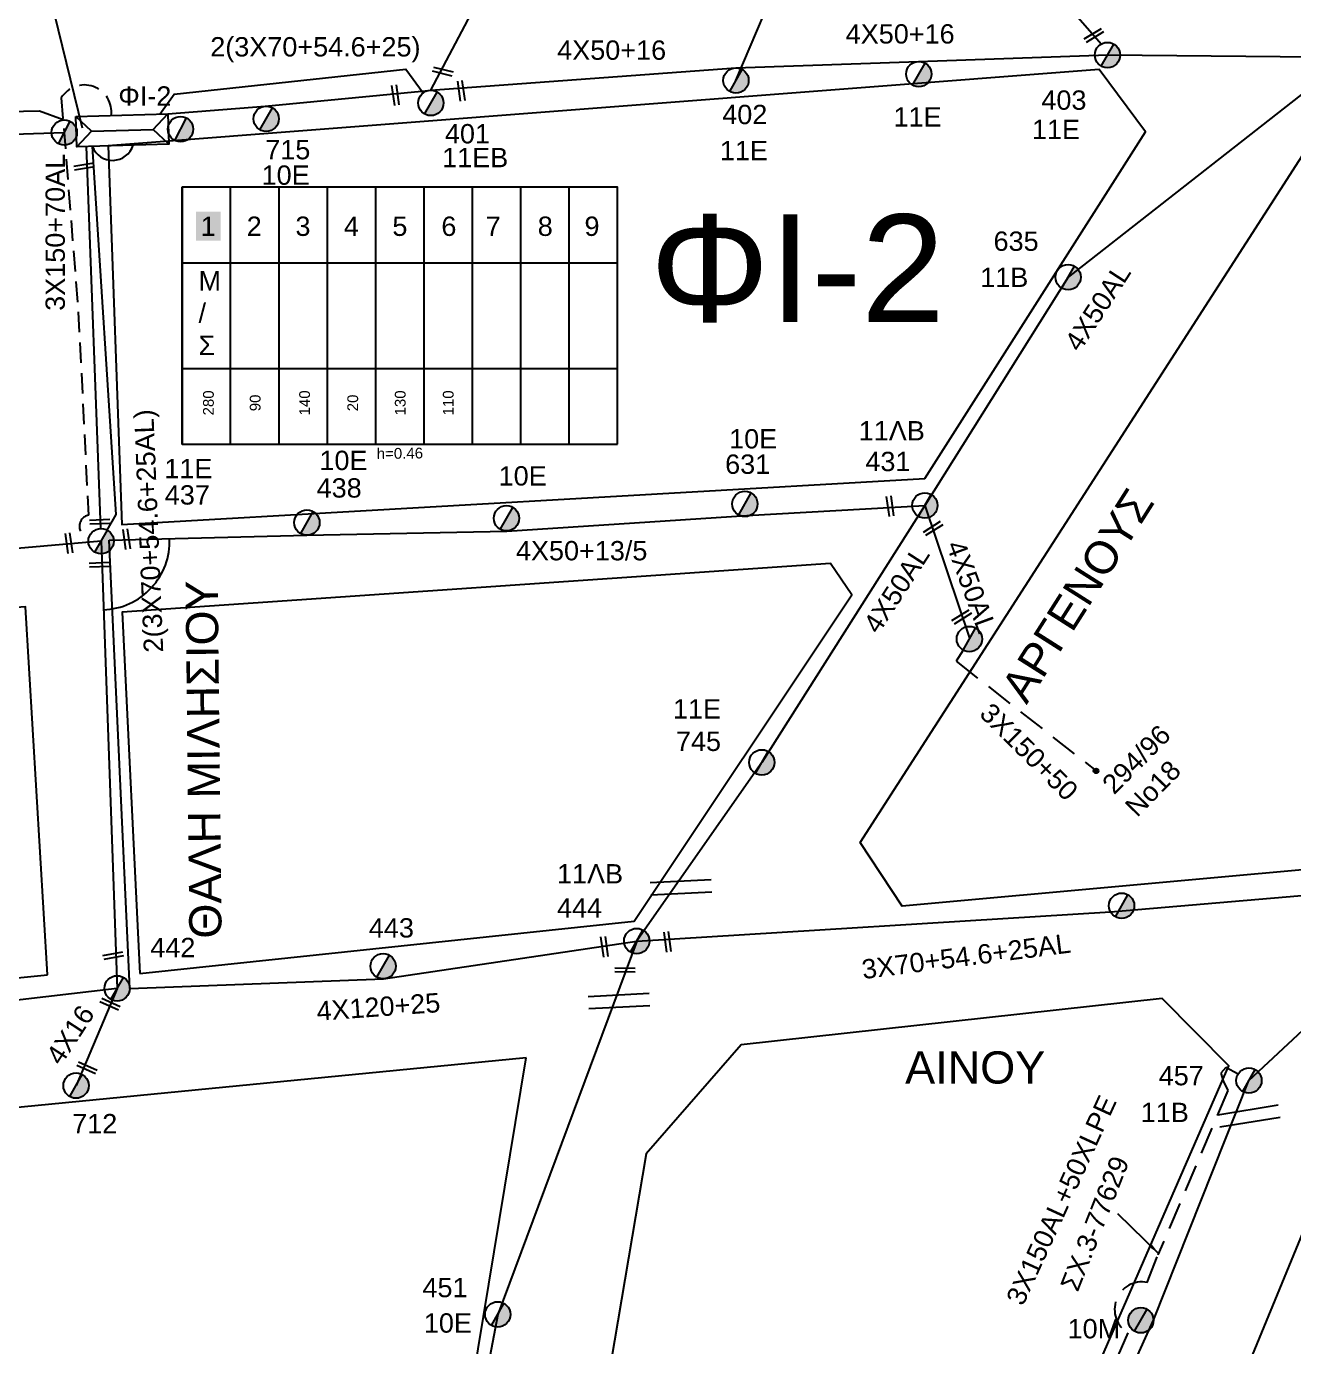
# Model space of a CAD drawing. Header units: millimetres. Extents: x 7453 to 9570, y 777 to 1872.
# Drawn here: x 8317.7 to 8435.6, y 1421.9 to 1544.7 of the extents above; entities that cross this region are included whole.
import ezdxf
from ezdxf.enums import TextEntityAlignment as Align

# ---------------------------------------------------------------- set-up
doc = ezdxf.new("R2010")
doc.units = ezdxf.units.MM
doc.linetypes.add('DASHED', pattern=[19.05, 12.7, -6.35])
for name, color, linetype in [('Άγνωστα', 7, 'Continuous'), ('Ασφαλειοκιβώτια Χ.Τ 9 αναχωρήσεων', 7, 'Continuous'), ('Γέφυρες Εναέριου Δικτύου', 7, 'Continuous'), ('Γυμνά εναέρια ΧΤ (3Φ)   4x50AL', 7, 'Continuous'), ('Γυμνά εναέρια ΧΤ και ΦΟΠ (3Φ)   4x50+16AL', 7, 'Continuous'), ('Εναέρια παροχή ΧΤ 4x16', 7, 'SYN_LINE'), ('Επιγραφές - Σχήματα', 7, 'Continuous'), ('Καλώδια ΧΤ   3x150+50AL', 7, 'DASHED'), ('Καλώδια ΧΤ   3x150+70AL', 7, 'DASHED'), ('Καλώδια ΧΤ   3x150AL+50XLPE', 7, 'DASHED'), ('Μηχανική τομή', 7, 'Continuous'), ('Στύλος Ξύλινος', 7, 'Continuous'), ('Στύλος Ξύλινος @ 1', 7, 'Continuous'), ('Στύλος ΦΜ', 7, 'Continuous'), ('Στύλος ΦΜ @ 1', 7, 'Continuous'), ('Συνδέσεις', 7, 'Continuous'), ('Συνεστραμμένα ΧΤ   3x70+54.6+25 AL', 7, 'SYN_LINE'), ('Συνεστραμμένα ΧΤ   4x120+25 AL', 7, 'SYN_LINE'), ('Τομή', 7, 'Continuous'), ('Υποσταθμός εναέριος 2 στύλων', 7, 'Continuous'), ('Υποσταθμός πόλεως', 7, 'Continuous'), ('Υπόβαθρο ΔΕΗ', 7, 'Continuous'), ('Υπόγεια καλώδια Παροχών ΧΤ   4x16CU', 7, 'DASHED'), ('Υπόγεια καλώδια Παροχών ΧΤ   4x50AL', 7, 'DASHED')]:
    doc.layers.add(name, color=color, linetype=linetype)
doc.styles.get("Standard").update_dxf_attribs({"font": 'ARIAL.TTF'})
doc.linetypes.add('SYN_LINE', pattern='A,0.5,-0.0001,["/\\/\\/\\/",Standard,S=0.1,R=0,X=0,Y=-0.05],-0.25', length=0.7501)
doc.dimstyles.new('ISO-25', dxfattribs={"dimtxt": 2.5, "dimasz": 2.5, "dimexe": 1.25, "dimexo": 0.625, "dimtad": 1, "dimtxsty": 'Standard', "dimcen": 2.5, "dimadec": 0, "dimazin": 0, "dimtfac": 1, "dimtmove": 0, "dimatfit": 3, "dimfxl": 1, "dimarcsym": 0})

# ---------------------------------------------------------------- blocks, each defined once
blk = doc.blocks.new('ΥΠΑΡΧΩΝ ΤΣΙΜΕΝΤΕΝΙΟΣ ΣΤΥΛΟΣ')
at = {"layer": 'Στύλος ΦΜ'}
blk.add_hatch(color=7, dxfattribs=at).paths.add_polyline_path([(-1.29, -2.28, 0.574793), (2.62, 0, 0.268822), (1.3, 2.27)])
at = {"layer": 'Στύλος ΦΜ', "color": 7}
blk.add_line((-1.29, -2.28), (1.3, 2.27), dxfattribs=at)
blk.add_circle((0, 0), 2.62, dxfattribs=at)
at = {"layer": 'Στύλος ΦΜ', "flags": 4}
for tag, p in [('ΑΡΙΘΜΟΣ', (-4.68, 8.05)), ('ΤΥΠΟΣ', (-4.91, 3.03))]:
    blk.add_attdef(tag, p, '', height=4, dxfattribs=at)
blk = doc.blocks.new('ΥΠΟΣΤΑΘΜΟΣ ΕΝΑΕΡΙΟΣ ΕΠΙ 2 ΣΤΥΛΩΝ')
at = {"layer": 'Υποσταθμός εναέριος 2 στύλων', "linetype": 'Continuous'}
for points in [[(-11.97, -2.11, 0.574793), (-8.45, -0.07, 0.268822), (-9.64, 1.98)], [(9.68, -2.15, 0.574793), (13.19, -0.1, 0.268822), (12.01, 1.95)]]:
    blk.add_hatch(color=256, dxfattribs=at).paths.add_polyline_path(points)
for p, q in [((-11.97, -2.11), (-9.64, 1.98)), ((9.68, -2.15), (12.01, 1.95))]:
    blk.add_line(p, q, dxfattribs=at)
for centre in [(-10.81, -0.07), (10.84, -0.1)]:
    blk.add_circle(centre, 2.36, dxfattribs=at)
at = {"layer": 'Υποσταθμός πόλεως', "linetype": 'Continuous', "ltscale": 40}
blk.add_lwpolyline([(-8.57, 2.82), (8.57, 2.82), (8.57, -2.82), (-8.57, -2.82)], close=True, dxfattribs=at)
for points in [[(-5.75, 0), (-8.57, 2.82)], [(5.75, 0), (8.57, 2.82)], [(-8.57, -2.82), (-5.75, 0)], [(-5.75, 0), (5.75, 0)], [(8.57, -2.82), (5.75, 0)]]:
    blk.add_lwpolyline(points, dxfattribs=at)
at = {"layer": 'Υποσταθμός εναέριος 2 στύλων', "ltscale": 40, "flags": 1}
for tag, p in [('ΜΕΤΑΣΧΗΜΑΤΙΣΜΟΣ', (14.09, 2.51)), ('ΙΣΧΥΣ', (14.07, -0.28)), ('ΑΡΙΘΜΟΣ', (14.19, -3))]:
    blk.add_attdef(tag, p, '', height=1.8, dxfattribs=at)
blk = doc.blocks.new('ΥΠΑΡΧΩΝ ΞΥΛΙΝΟΣ ΣΤΥΛΟΣ')
at = {"layer": 'Στύλος Ξύλινος'}
h = blk.add_hatch(color=7, dxfattribs=at)
h.paths.add_polyline_path([(-2.62, 0, 0.270008), (-1.29, -2.28), (1.3, 2.27, 0.576266)])
h.paths.add_polyline_path([(-1.29, -2.28, 0.574793), (2.62, 0, 0.268822), (1.3, 2.27)])
at = {"layer": 'Στύλος Ξύλινος', "color": 7}
blk.add_line((-1.29, -2.28), (1.3, 2.27), dxfattribs=at)
blk.add_circle((0, 0), 2.62, dxfattribs=at)
at = {"layer": 'Στύλος Ξύλινος', "flags": 4}
for tag, p in [('ΑΡΙΘΜΟΣ', (-4.91, 8.6)), ('ΤΥΠΟΣ', (-4.85, 3.39))]:
    blk.add_attdef(tag, p, '', height=4, dxfattribs=at)
blk = doc.blocks.new('ΜΗΧΑΝΙΚΗ ΤΟΜΗ')
at = {"layer": 'Μηχανική τομή', "ltscale": 40}
for p, q in [((-1.89, 0.78), (1.89, 0.78)), ((1.89, 0), (-1.89, 0))]:
    blk.add_line(p, q, dxfattribs=at)
blk = doc.blocks.new('ΤΟΜΗ')
at = {"layer": 'Τομή', "ltscale": 40}
for p, q in [((-5.68, 0), (5.68, 0)), ((5.68, -2.33), (-5.68, -2.33))]:
    blk.add_line(p, q, dxfattribs=at)
blk = doc.blocks.new('ΑΣΦΑΛΕΙΟΚΙΒΩΤΙΟ ΥΠΟΣΤΑΘΜΟΥ 9A ΑΝΑΧΩΡΗΣΕΩΝ')
at = {"layer": 'Ασφαλειοκιβώτια Χ.Τ 9 αναχωρήσεων', "ltscale": 40}
for p, q in [((0, 0), (0, 23.91)), ((4.5, 0), (4.5, 23.91)), ((9, 0), (9, 23.91)), ((13.5, 0), (13.5, 23.91)), ((18, 0), (18, 23.91)), ((22.5, 0), (22.5, 23.91)), ((27, 0), (27, 23.91)), ((31.5, 0), (31.5, 23.91)), ((36, 0), (36, 23.91)), ((0, 16.87), (40.5, 16.87)), ((0, 7.04), (40.5, 7.04))]:
    blk.add_line(p, q, dxfattribs=at)
at = {"layer": 'Ασφαλειοκιβώτια Χ.Τ 9 αναχωρήσεων'}
blk.add_lwpolyline([(40.5, 0), (40.5, 23.91), (0, 23.91), (0, 0)], close=True, dxfattribs=at)
for s, p in [('1', (1.71, 19.38)), ('2', (5.99, 19.38)), ('3', (10.53, 19.38)), ('4', (15.04, 19.38)), ('5', (19.55, 19.38)), ('6', (24.11, 19.38)), ('7', (28.24, 19.38)), ('8', (33.08, 19.38)), ('9', (37.43, 19.38))]:
    blk.add_text(s, height=1.8, dxfattribs=at).set_placement(p)
at = {"layer": 'Ασφαλειοκιβώτια Χ.Τ 9 αναχωρήσεων', "ltscale": 40}
for tag, height, rotation, p in [('ΟΝΟΜΑ', 2.5, 0.6514, (19.14, 25.35)), ('ΚΕΙΜΕΝΟ 1', 1, 90, (2.42, 3.84)), ('ΚΕΙΜΕΝΟ 2', 1, 90, (6.78, 3.84)), ('ΚΕΙΜΕΝΟ 3', 1, 90, (11.38, 3.84)), ('ΚΕΙΜΕΝΟ 4', 1, 90, (15.86, 3.84)), ('ΚΕΙΜΕΝΟ 5', 1, 90, (20.28, 3.84)), ('ΚΕΙΜΕΝΟ 6', 1, 90, (24.74, 3.84)), ('ΚΕΙΜΕΝΟ 7', 1, 90, (29.28, 3.84)), ('ΚΕΙΜΕΝΟ 8', 1, 90, (33.65, 3.84)), ('ΚΕΙΜΕΝΟ 9', 1, 90, (38.21, 3.84)), ('ΣΧ', 1, 0.6514, (20.24, -0.85))]:
    blk.add_attdef(tag, text='', height=height, rotation=rotation, dxfattribs=at).set_placement(p, align=Align.MIDDLE_CENTER)
blk = doc.blocks.new('_ΣΥΝΔΕΣΗ')
at = {"layer": 'Συνδέσεις', "linetype": 'SYN_LINE', "ltscale": 40}
blk.add_hatch(color=256, dxfattribs=at).paths.add_polyline_path([(0.5, -0.01, 1), (-0.5, -0.01, 1)])
at = {"layer": 'Συνδέσεις'}
blk.add_circle((0, -0.01), 0.5, dxfattribs=at)

msp = doc.modelspace()

# ---------------------------------------------------------------- hatches: boundary and pattern name
at = {"layer": 'Ασφαλειοκιβώτια Χ.Τ 9 αναχωρήσεων'}
for color in [85, 5, 1, 2, 173, 27, 6, 30]:
    msp.add_hatch(color=color, dxfattribs=at).paths.add_polyline_path([(8333.48, 1524.79), (8335.78, 1524.79), (8335.78, 1527.5), (8333.48, 1527.5)])

# ---------------------------------------------------------------- linework, layer by layer
at = {"layer": 'Άγνωστα', "color": 2}
msp.add_lwpolyline([(8361.87, 1706.59), (8352.48, 1670.9), (8344.91, 1647.39), (8338.45, 1627.25), (8332.49, 1605.99), (8327.33, 1586.75), (8317.91, 1557.72), (8319.56, 1549.01), (8322.9, 1535.3)], dxfattribs=at)
at = {"layer": 'Άγνωστα', "color": 62, "linetype": 'SYN_LINE', "ltscale": 15}
msp.add_lwpolyline([(8383.75, 1539.71), (8388.35, 1550.6)], dxfattribs=at)
at = {"layer": 'Γέφυρες Εναέριου Δικτύου', "ltscale": 40}
msp.add_arc((8324.66, 1496.83), 6.38, 272.0627, 2.147, dxfattribs=at)
at = {"layer": 'Γυμνά εναέρια ΧΤ (3Φ)   4x50AL', "color": 5}
msp.add_lwpolyline([(8355.35, 1538.79), (8361.98, 1551.41), (8365.43, 1565.75), (8374.27, 1590.14), (8379.85, 1615.78)], dxfattribs=at)
at = {"layer": 'Γυμνά εναέρια ΧΤ (3Φ)   4x50AL', "color": 62, "linetype": 'Continuous', "ltscale": 0.15}
msp.add_lwpolyline([(8440.83, 1541.87), (8414.66, 1521.4), (8401.33, 1500.16), (8386.16, 1476.25), (8374.6, 1459.77)], dxfattribs=at)
at = {"layer": 'Γυμνά εναέρια ΧΤ (3Φ)   4x50AL', "color": 173}
msp.add_lwpolyline([(8325.41, 1496.93), (8343.82, 1497.38), (8362.41, 1497.78), (8384.76, 1499.21), (8401.33, 1500.16)], dxfattribs=at)
at = {"layer": 'Γυμνά εναέρια ΧΤ (3Φ)   4x50AL', "color": 173, "ltscale": 0.15}
msp.add_lwpolyline([(8401.33, 1500.16), (8405.47, 1487.82)], dxfattribs=at)
at = {"layer": 'Γυμνά εναέρια ΧΤ (3Φ)   4x50AL', "color": 27}
msp.add_lwpolyline([(8324.66, 1496.83), (8293.34, 1494.1), (8277.04, 1493.62), (8258, 1492.06), (8230.36, 1490.82)], dxfattribs=at)
at = {"layer": 'Γυμνά εναέρια ΧΤ και ΦΟΠ (3Φ)   4x50+16AL', "color": 62, "ltscale": 15}
msp.add_lwpolyline([(8355.13, 1538.77), (8355.35, 1538.79), (8383.75, 1540.89), (8400.72, 1541.48), (8418.36, 1542.08), (8440.82, 1541.87)], dxfattribs=at)
at = {"layer": 'Γυμνά εναέρια ΧΤ και ΦΟΠ (3Φ)   4x50+16AL', "color": 173, "linetype": 'SYN_LINE', "ltscale": 20}
msp.add_lwpolyline([(8327.33, 1455.22), (8350.95, 1456.11), (8374.51, 1459.62)], dxfattribs=at)
at = {"layer": 'Γυμνά εναέρια ΧΤ και ΦΟΠ (3Φ)   4x50+16AL', "color": 6}
msp.add_lwpolyline([(8326.15, 1455.22), (8283.9, 1450.26), (8263.7, 1448.18), (8243.24, 1446.24)], dxfattribs=at)
at = {"layer": 'Εναέρια παροχή ΧΤ 4x16', "color": 173, "ltscale": 13}
msp.add_lwpolyline([(8326.15, 1455.22), (8322.34, 1446.17)], dxfattribs=at)
at = {"layer": 'Καλώδια ΧΤ   3x150+50AL', "color": 173, "ltscale": 0.2}
msp.add_lwpolyline([(8404.89, 1486.7), (8404.24, 1485.66), (8417.26, 1475.45)], dxfattribs=at)
at = {"layer": 'Καλώδια ΧΤ   3x150+70AL', "color": 27, "ltscale": 0.15}
msp.add_lwpolyline([(8325.6, 1536.43, 0.811926), (8320.96, 1538.08), (8322.54, 1518.19), (8323.48, 1499.25, 0.833913), (8323.53, 1497.18, 0.746679)], format="xyb", dxfattribs=at)
at = {"layer": 'Καλώδια ΧΤ   3x150AL+50XLPE', "color": 85, "ltscale": 0.2}
msp.add_lwpolyline([(8430.49, 1447.25), (8429.35, 1447.85), (8428.88, 1447.32), (8429.09, 1446.6), (8429.51, 1445.72), (8423.02, 1430.42)], dxfattribs=at)
msp.add_lwpolyline([(8406.32, 1401.99), (8410.11, 1400.11), (8420.25, 1423.15, -0.844865), (8422.03, 1427.86), (8423.02, 1430.42), (8423.02, 1430.42)], format="xyb", dxfattribs=at)
at = {"layer": 'Συνεστραμμένα ΧΤ   3x70+54.6+25 AL', "color": 5, "ltscale": 20}
msp.add_lwpolyline([(8330.14, 1536.57), (8331.47, 1538.44), (8353.02, 1540.77), (8354.65, 1538.56)], dxfattribs=at)
at = {"layer": 'Συνεστραμμένα ΧΤ   3x70+54.6+25 AL', "color": 62, "ltscale": 20}
msp.add_lwpolyline([(8330.88, 1536.59), (8339.94, 1537.31), (8355.13, 1538.77)], dxfattribs=at)
at = {"layer": 'Συνεστραμμένα ΧΤ   3x70+54.6+25 AL', "color": 1, "ltscale": 20}
msp.add_lwpolyline([(8321.12, 1536.03), (8318.94, 1536.85), (8293.72, 1536.31), (8292.46, 1534.28), (8290.64, 1536), (8270.96, 1533.8, 0.291877), (8268.3, 1531.66, 0.94536)], format="xyb", dxfattribs=at)
at = {"layer": 'Συνεστραμμένα ΧΤ   3x70+54.6+25 AL', "color": 30, "ltscale": 20}
msp.add_lwpolyline([(8321.22, 1534.82), (8291.74, 1533.87), (8267.39, 1530.92)], dxfattribs=at)
at = {"layer": 'Συνεστραμμένα ΧΤ   3x70+54.6+25 AL', "color": 6, "ltscale": 20}
for points in [[(8323.26, 1533.55), (8324.61, 1498)], [(8324.66, 1496.83), (8326.15, 1455.22)]]:
    msp.add_lwpolyline(points, dxfattribs=at)
at = {"layer": 'Συνεστραμμένα ΧΤ   3x70+54.6+25 AL', "color": 173, "ltscale": 20}
msp.add_lwpolyline([(8325.24, 1497.85), (8326.07, 1499.31), (8323.85, 1533.56, 0.709631), (8327.65, 1533.68, -0.248286)], format="xyb", dxfattribs=at)
msp.add_lwpolyline([(8327.33, 1455.22), (8325.41, 1496.93)], dxfattribs=at)
at = {"layer": 'Συνεστραμμένα ΧΤ   3x70+54.6+25 AL', "color": 85, "ltscale": 20}
for points in [[(8374.51, 1459.62), (8418.61, 1462.34), (8451.31, 1465.13)], [(8431.49, 1446.64), (8450.72, 1464.58)]]:
    msp.add_lwpolyline(points, dxfattribs=at)
at = {"layer": 'Συνεστραμμένα ΧΤ   3x70+54.6+25 AL', "color": 2, "ltscale": 20}
msp.add_lwpolyline([(8399.8, 1362.64), (8408.12, 1383.47), (8414.2, 1405.77), (8414.2, 1405.77), (8422.61, 1424.33), (8431.49, 1446.64)], dxfattribs=at)
at = {"layer": 'Συνεστραμμένα ΧΤ   4x120+25 AL', "color": 27, "linetype": 'SYN_LINE', "ltscale": 20}
msp.add_lwpolyline([(8374.51, 1459.62), (8361.57, 1424.88), (8355.69, 1393.9), (8348.5, 1346.67)], dxfattribs=at)
at = {"layer": 'Υπόβαθρο ΔΕΗ'}
for points in [[(8401.31, 1502.67), (8421.85, 1534.94), (8417.55, 1540.73), (8325.32, 1533.61), (8326.59, 1498.39), (8401.31, 1502.67)], [(8395.32, 1468.79), (8441.36, 1540.34), (8494.84, 1538.53), (8443.65, 1466.9), (8399.21, 1462.87), (8395.32, 1468.79)], [(8328.27, 1456.6), (8374.28, 1461.47), (8394.54, 1491.85), (8392.55, 1494.75), (8326.63, 1490.22), (8328.27, 1456.6)], [(8319.67, 1456.48), (8317.64, 1490.73), (8233.84, 1484.78), (8244.53, 1448.95), (8319.67, 1456.48)], [(8450, 1451.96), (8440.36, 1441.86), (8412.71, 1374.76), (8417.94, 1368.93), (8449.95, 1378.43), (8473.96, 1434.17), (8447.55, 1456.43)], [(8409.36, 1401.55), (8429.61, 1448), (8423.42, 1454.28), (8384.23, 1449.97), (8375.4, 1439.82), (8361.93, 1360.32), (8366.98, 1354.7), (8388.69, 1361.29), (8396.24, 1370.14), (8404.9, 1391.85)], [(8364.23, 1448.77), (8248.92, 1437.51), (8270.9, 1393.79), (8356.79, 1403.61), (8364.23, 1448.77)]]:
    msp.add_lwpolyline(points, dxfattribs=at)
at = {"layer": 'Υπόγεια καλώδια Παροχών ΧΤ   4x16CU', "color": 62, "ltscale": 40}
msp.add_lwpolyline([(8409.58, 1552.47), (8417.74, 1543.1)], dxfattribs=at)

# ---------------------------------------------------------------- block references
at = {"layer": 'Ασφαλειοκιβώτια Χ.Τ 9 αναχωρήσεων'}
ref = msp.add_blockref('ΑΣΦΑΛΕΙΟΚΙΒΩΤΙΟ ΥΠΟΣΤΑΘΜΟΥ 9A ΑΝΑΧΩΡΗΣΕΩΝ', (8332.22, 1505.86), dxfattribs=at)
ref.add_attrib('ΚΕΙΜΕΝΟ 6', '110', dxfattribs={"ltscale": 40, "height": 1, "rotation": 90}).set_placement((8356.97, 1509.7), align=Align.MIDDLE_CENTER)
ref.add_attrib('ΚΕΙΜΕΝΟ 5', '130', dxfattribs={"ltscale": 40, "height": 1, "rotation": 90}).set_placement((8352.5, 1509.7), align=Align.MIDDLE_CENTER)
ref.add_attrib('ΚΕΙΜΕΝΟ 4', '20', dxfattribs={"ltscale": 40, "height": 1, "rotation": 90}).set_placement((8348.08, 1509.7), align=Align.MIDDLE_CENTER)
ref.add_attrib('ΚΕΙΜΕΝΟ 3', '140', dxfattribs={"ltscale": 40, "height": 1, "rotation": 90}).set_placement((8343.6, 1509.7), align=Align.MIDDLE_CENTER)
ref.add_attrib('ΚΕΙΜΕΝΟ 1', '280', dxfattribs={"ltscale": 40, "height": 1, "rotation": 90}).set_placement((8334.65, 1509.7), align=Align.MIDDLE_CENTER)
ref.add_attrib('ΚΕΙΜΕΝΟ 2', '90', dxfattribs={"ltscale": 40, "height": 1, "rotation": 90}).set_placement((8339, 1509.7), align=Align.MIDDLE_CENTER)
ref.add_attrib('ΣΧ', 'h=0.46', dxfattribs={"ltscale": 40, "height": 1, "rotation": 0.6514}).set_placement((8352.47, 1505.01), align=Align.MIDDLE_CENTER)
at = {"layer": 'Μηχανική τομή'}
for p, xscale, yscale, zscale, rotation in [((8417.15, 1543.73), 0.4999999999998664, 0.4999999999998664, 0.4999999999998664, 31.15785859662125), ((8356.51, 1540.72), 0.4999999999999215, 0.4999999999999215, 0.4999999999999215, 166.5809621664822), ((8358.38, 1538.77), 0.4999999999998709, 0.4999999999998709, 0.4999999999998709, 97.91119188947692), ((8352.24, 1538.36), 0.4999999999998709, 0.4999999999998709, 0.4999999999998709, 97.91119188947692), ((8323.05, 1531.89), 0.4999999999997565, 0.4999999999997565, 0.4999999999997565, 189.2976279951109), ((8398.28, 1500.12), 0.4999999999998709, 0.4999999999998709, 0.4999999999998709, 97.91119188947692), ((8324.53, 1498.84), 0.4999999999998313, 0.4999999999998313, 0.4999999999998313, 182.3800998669812), ((8321.86, 1496.68), 0.4999999999998709, 0.4999999999998709, 0.4999999999998709, 97.91119188947692), ((8327.23, 1497.05), 0.4999999999998709, 0.4999999999998709, 0.4999999999998709, 97.91119188947692), ((8401.99, 1498.19), 0.4999999999999061, 0.4999999999999061, 0.4999999999999061, 212.4230877495262), ((8324.51, 1494.84), 0.4999999999998313, 0.4999999999998313, 0.4999999999998313, 182.3800998669812), ((8404.65, 1489.95), 0.4999999999999061, 0.4999999999999061, 0.4999999999999061, 212.4230877495262), ((8371.7, 1459.12), 0.4999999999998553, 0.4999999999998553, 0.4999999999998553, 97.91119188946402), ((8377.57, 1459.58), 0.4999999999998553, 0.4999999999998553, 0.4999999999998553, 97.91119188946402), ((8325.76, 1458.46), 0.4999999999999676, 0.4999999999999676, 0.4999999999999676, 190.5960839589798), ((8373.42, 1457.12), 0.4999999999998318, 0.4999999999998318, 0.4999999999998318, 178.8879750730475), ((8325.58, 1453.93), 0.4999999999997897, 0.4999999999997897, 0.4999999999997897, 155.593632601646), ((8323.43, 1448), 0.4999999999997742, 0.4999999999997742, 0.4999999999997742, 155.5936326016453)]:
    msp.add_blockref('ΜΗΧΑΝΙΚΗ ΤΟΜΗ', p, dxfattribs=dict(at, xscale=xscale, yscale=yscale, zscale=zscale, rotation=rotation))
at = {"layer": 'Στύλος Ξύλινος @ 1', "ltscale": 40}
ref = msp.add_blockref('ΥΠΑΡΧΩΝ ΞΥΛΙΝΟΣ ΣΤΥΛΟΣ', (8421.43, 1424.33), dxfattribs=dict(at, xscale=0.4499999999998181, yscale=0.4499999999998181, zscale=0.4499999999998181))
ref.add_attrib('ΤΥΠΟΣ', '10Μ', (8414.61, 1422.65), dxfattribs={"layer": 'Στύλος Ξύλινος', "height": 1.8, "flags": 4})
at = {"layer": 'Στύλος ΦΜ @ 1', "ltscale": 40}
ref = msp.add_blockref('ΥΠΑΡΧΩΝ ΤΣΙΜΕΝΤΕΝΙΟΣ ΣΤΥΛΟΣ', (8418.32, 1542.07), dxfattribs=dict(at, xscale=0.4499999999998181, yscale=0.4499999999998181, zscale=0.4499999999998181))
ref.add_attrib('ΤΥΠΟΣ', '11Ε', (8411.29, 1534.25), dxfattribs={"layer": 'Στύλος ΦΜ', "height": 1.8, "flags": 4})
ref.add_attrib('ΑΡΙΘΜΟΣ', '403', (8412.17, 1536.98), dxfattribs={"layer": 'Στύλος ΦΜ', "height": 1.8, "flags": 4})
ref = msp.add_blockref('ΥΠΑΡΧΩΝ ΤΣΙΜΕΝΤΕΝΙΟΣ ΣΤΥΛΟΣ', (8383.75, 1539.71), dxfattribs=dict(at, xscale=0.4499999999998181, yscale=0.4499999999998181, zscale=0.4499999999998181))
ref.add_attrib('ΤΥΠΟΣ', '11Ε', (8382.25, 1532.28), dxfattribs={"layer": 'Στύλος ΦΜ', "height": 1.8, "flags": 4})
ref.add_attrib('ΑΡΙΘΜΟΣ', '402', (8382.47, 1535.64), dxfattribs={"layer": 'Στύλος ΦΜ', "height": 1.8, "flags": 4})
ref = msp.add_blockref('ΥΠΑΡΧΩΝ ΤΣΙΜΕΝΤΕΝΙΟΣ ΣΤΥΛΟΣ', (8400.76, 1540.3), dxfattribs=dict(at, xscale=0.4499999999998181, yscale=0.4499999999998181, zscale=0.4499999999998181))
ref.add_attrib('ΤΥΠΟΣ', '11Ε', (8398.41, 1535.42), dxfattribs={"layer": 'Στύλος ΦΜ', "height": 1.8, "flags": 4})
ref = msp.add_blockref('ΥΠΑΡΧΩΝ ΤΣΙΜΕΝΤΕΝΙΟΣ ΣΤΥΛΟΣ', (8355.35, 1537.61), dxfattribs=dict(at, xscale=0.4499999999998181, yscale=0.4499999999998181, zscale=0.4499999999998181))
ref.add_attrib('ΤΥΠΟΣ', '11ΕΒ', (8356.4, 1531.63), dxfattribs={"layer": 'Στύλος ΦΜ', "height": 1.8, "flags": 4})
ref.add_attrib('ΑΡΙΘΜΟΣ', '401', (8356.66, 1533.85), dxfattribs={"layer": 'Στύλος ΦΜ', "height": 1.8, "flags": 4})
ref = msp.add_blockref('ΥΠΑΡΧΩΝ ΤΣΙΜΕΝΤΕΝΙΟΣ ΣΤΥΛΟΣ', (8340.03, 1536.14), dxfattribs=dict(at, xscale=0.4499999999998181, yscale=0.4499999999998181, zscale=0.4499999999998181))
ref.add_attrib('ΤΥΠΟΣ', '10Ε', (8339.6, 1530), dxfattribs={"layer": 'Στύλος ΦΜ', "height": 1.8, "flags": 4})
ref.add_attrib('ΑΡΙΘΜΟΣ', '715', (8339.94, 1532.37), dxfattribs={"layer": 'Στύλος ΦΜ', "height": 1.8, "flags": 4})
ref = msp.add_blockref('ΥΠΑΡΧΩΝ ΤΣΙΜΕΝΤΕΝΙΟΣ ΣΤΥΛΟΣ', (8414.66, 1521.4), dxfattribs=dict(at, xscale=0.4499999999998181, yscale=0.4499999999998181, zscale=0.4499999999998181))
ref.add_attrib('ΤΥΠΟΣ', '11Β', (8406.48, 1520.49), dxfattribs={"layer": 'Στύλος ΦΜ', "height": 1.8, "flags": 4})
ref.add_attrib('ΑΡΙΘΜΟΣ', '635', (8407.72, 1523.85), dxfattribs={"layer": 'Στύλος ΦΜ', "height": 1.8, "flags": 4})
ref = msp.add_blockref('ΥΠΑΡΧΩΝ ΤΣΙΜΕΝΤΕΝΙΟΣ ΣΤΥΛΟΣ', (8401.33, 1500.16), dxfattribs=dict(at, xscale=0.4499999999998181, yscale=0.4499999999998181, zscale=0.4499999999998181))
ref.add_attrib('ΤΥΠΟΣ', '11ΛΒ', (8395.17, 1506.21), dxfattribs={"layer": 'Στύλος ΦΜ', "height": 1.8, "flags": 4})
ref.add_attrib('ΑΡΙΘΜΟΣ', '431', (8395.79, 1503.35), dxfattribs={"layer": 'Στύλος ΦΜ', "height": 1.8, "flags": 4})
ref = msp.add_blockref('ΥΠΑΡΧΩΝ ΤΣΙΜΕΝΤΕΝΙΟΣ ΣΤΥΛΟΣ', (8384.58, 1500.3), dxfattribs=dict(at, xscale=0.4499999999998181, yscale=0.4499999999998181, zscale=0.4499999999998181))
ref.add_attrib('ΤΥΠΟΣ', '10Ε', (8383.11, 1505.46), dxfattribs={"layer": 'Στύλος ΦΜ', "height": 1.8, "flags": 4})
ref.add_attrib('ΑΡΙΘΜΟΣ', '631', (8382.74, 1503.1), dxfattribs={"layer": 'Στύλος ΦΜ', "height": 1.8, "flags": 4})
ref = msp.add_blockref('ΥΠΑΡΧΩΝ ΤΣΙΜΕΝΤΕΝΙΟΣ ΣΤΥΛΟΣ', (8343.82, 1498.56), dxfattribs=dict(at, xscale=0.4499999999998181, yscale=0.4499999999998181, zscale=0.4499999999998181))
ref.add_attrib('ΤΥΠΟΣ', '10Ε', (8344.98, 1503.45), dxfattribs={"layer": 'Στύλος ΦΜ', "height": 1.8, "flags": 4})
ref.add_attrib('ΑΡΙΘΜΟΣ', '438', (8344.72, 1500.89), dxfattribs={"layer": 'Στύλος ΦΜ', "height": 1.8, "flags": 4})
ref = msp.add_blockref('ΥΠΑΡΧΩΝ ΤΣΙΜΕΝΤΕΝΙΟΣ ΣΤΥΛΟΣ', (8324.66, 1496.83), dxfattribs=dict(at, xscale=0.4499999999998181, yscale=0.4499999999998181, zscale=0.4499999999998181))
ref.add_attrib('ΤΥΠΟΣ', '11Ε', (8330.55, 1502.69), dxfattribs={"layer": 'Στύλος ΦΜ', "height": 1.8, "flags": 4})
ref.add_attrib('ΑΡΙΘΜΟΣ', '437', (8330.59, 1500.24), dxfattribs={"layer": 'Στύλος ΦΜ', "height": 1.8, "flags": 4})
ref = msp.add_blockref('ΥΠΑΡΧΩΝ ΤΣΙΜΕΝΤΕΝΙΟΣ ΣΤΥΛΟΣ', (8362.39, 1498.96), dxfattribs=dict(at, xscale=0.4499999999998181, yscale=0.4499999999998181, zscale=0.4499999999998181))
ref.add_attrib('ΤΥΠΟΣ', '10Ε', (8361.66, 1502.01), dxfattribs={"layer": 'Στύλος ΦΜ', "height": 1.8, "flags": 4})
at = {"layer": 'Στύλος ΦΜ @ 1', "ltscale": 40, "xscale": 0.4499999999998181, "yscale": 0.4499999999998181, "zscale": 0.4499999999998181}
for p in [(8405.47, 1487.73), (8419.64, 1462.91)]:
    msp.add_blockref('ΥΠΑΡΧΩΝ ΤΣΙΜΕΝΤΕΝΙΟΣ ΣΤΥΛΟΣ', p, dxfattribs=at)
at = {"layer": 'Στύλος ΦΜ @ 1', "ltscale": 40}
ref = msp.add_blockref('ΥΠΑΡΧΩΝ ΤΣΙΜΕΝΤΕΝΙΟΣ ΣΤΥΛΟΣ', (8386.15, 1476.25), dxfattribs=dict(at, xscale=0.4499999999998181, yscale=0.4499999999998181, zscale=0.4499999999998181))
ref.add_attrib('ΤΥΠΟΣ', '11E', (8377.88, 1480.33), dxfattribs={"layer": 'Στύλος ΦΜ', "height": 1.8, "flags": 4})
ref.add_attrib('ΑΡΙΘΜΟΣ', '745', (8378.16, 1477.31), dxfattribs={"layer": 'Στύλος ΦΜ', "height": 1.8, "flags": 4})
ref = msp.add_blockref('ΥΠΑΡΧΩΝ ΤΣΙΜΕΝΤΕΝΙΟΣ ΣΤΥΛΟΣ', (8374.51, 1459.62), dxfattribs=dict(at, xscale=0.4499999999998181, yscale=0.4499999999998181, zscale=0.4499999999998181))
ref.add_attrib('ΤΥΠΟΣ', '11ΛΒ', (8367.09, 1464.98), dxfattribs={"layer": 'Στύλος ΦΜ', "height": 1.8, "flags": 4})
ref.add_attrib('ΑΡΙΘΜΟΣ', '444', (8367.09, 1461.81), dxfattribs={"layer": 'Στύλος ΦΜ', "height": 1.8, "flags": 4})
ref = msp.add_blockref('ΥΠΑΡΧΩΝ ΤΣΙΜΕΝΤΕΝΙΟΣ ΣΤΥΛΟΣ', (8350.91, 1457.28), dxfattribs=dict(at, xscale=0.4499999999998181, yscale=0.4499999999998181, zscale=0.4499999999998181))
ref.add_attrib('ΑΡΙΘΜΟΣ', '443', (8349.58, 1459.95), dxfattribs={"layer": 'Στύλος ΦΜ', "height": 1.8, "flags": 4})
ref = msp.add_blockref('ΥΠΑΡΧΩΝ ΤΣΙΜΕΝΤΕΝΙΟΣ ΣΤΥΛΟΣ', (8326.15, 1455.22), dxfattribs=dict(at, xscale=0.4499999999998181, yscale=0.4499999999998181, zscale=0.4499999999998181))
ref.add_attrib('ΑΡΙΘΜΟΣ', '442', (8329.24, 1458.12), dxfattribs={"layer": 'Στύλος ΦΜ', "height": 1.8, "flags": 4})
ref = msp.add_blockref('ΥΠΑΡΧΩΝ ΤΣΙΜΕΝΤΕΝΙΟΣ ΣΤΥΛΟΣ', (8322.33, 1446.17), dxfattribs=dict(at, xscale=0.4499999999998181, yscale=0.4499999999998181, zscale=0.4499999999998181))
ref.add_attrib('ΑΡΙΘΜΟΣ', '712', (8321.97, 1441.73), dxfattribs={"layer": 'Στύλος ΦΜ', "height": 1.8, "flags": 4})
ref = msp.add_blockref('ΥΠΑΡΧΩΝ ΤΣΙΜΕΝΤΕΝΙΟΣ ΣΤΥΛΟΣ', (8431.49, 1446.64), dxfattribs=dict(at, xscale=0.4499999999998181, yscale=0.4499999999998181, zscale=0.4499999999998181))
ref.add_attrib('ΤΥΠΟΣ', '11Β', (8421.42, 1442.78), dxfattribs={"layer": 'Στύλος ΦΜ', "height": 1.8, "flags": 4})
ref.add_attrib('ΑΡΙΘΜΟΣ', '457', (8423.09, 1446.2), dxfattribs={"layer": 'Στύλος ΦΜ', "height": 1.8, "flags": 4})
ref = msp.add_blockref('ΥΠΑΡΧΩΝ ΤΣΙΜΕΝΤΕΝΙΟΣ ΣΤΥΛΟΣ', (8361.57, 1424.88), dxfattribs=dict(at, xscale=0.4499999999998181, yscale=0.4499999999998181, zscale=0.4499999999998181))
ref.add_attrib('ΤΥΠΟΣ', '10Ε', (8354.7, 1423.18), dxfattribs={"layer": 'Στύλος ΦΜ', "height": 1.8, "flags": 4})
ref.add_attrib('ΑΡΙΘΜΟΣ', '451', (8354.57, 1426.48), dxfattribs={"layer": 'Στύλος ΦΜ', "height": 1.8, "flags": 4})
at = {"layer": 'Συνδέσεις', "xscale": 0.4499999999998181, "yscale": 0.4499999999998181, "zscale": 0.4499999999998181}
msp.add_blockref('_ΣΥΝΔΕΣΗ', (8417.26, 1475.46), dxfattribs=at)
at = {"layer": 'Τομή'}
for p, xscale, yscale, zscale, rotation in [((8378.66, 1464.04), 0.499999999999965, 0.499999999999965, 0.499999999999965, 182.938133709361), ((8372.89, 1453.46), 0.4999999999999665, 0.4999999999999665, 0.4999999999999665, 182.9381337093642), ((8431.59, 1442.76), 0.4999999999998881, 0.4999999999998881, 0.4999999999998881, 189.2637867118015)]:
    msp.add_blockref('ΤΟΜΗ', p, dxfattribs=dict(at, xscale=xscale, yscale=yscale, zscale=zscale, rotation=rotation))
at = {"layer": 'Υποσταθμός εναέριος 2 στύλων', "xscale": 0.4999999999999731, "yscale": 0.4999999999999731, "zscale": 0.4999999999999731, "rotation": 1.736190401752447}
msp.add_blockref('ΥΠΟΣΤΑΘΜΟΣ ΕΝΑΕΡΙΟΣ ΕΠΙ 2 ΣΤΥΛΩΝ', (8326.64, 1535.06), dxfattribs=at)

# ---------------------------------------------------------------- texts
at = {"layer": 'Ασφαλειοκιβώτια Χ.Τ 9 αναχωρήσεων', "insert": (8333.73, 1521.96), "char_height": 1.8, "width": 2.0273, "attachment_point": 1}
msp.add_mtext('Μ\\P/\\PΣ', dxfattribs=at)
at = {"layer": 'Γυμνά εναέρια ΧΤ (3Φ)   4x50AL', "insert": (8363.27, 1496.85), "char_height": 1.8, "width": 16.2172, "attachment_point": 1}
msp.add_mtext('4X50+13/5', dxfattribs=at)
at = {"layer": 'Γυμνά εναέρια ΧΤ (3Φ)   4x50AL', "char_height": 1.8, "width": 16.2172, "attachment_point": 1}
for insert, rotation in [((8404.98, 1497.1), 290.0886), ((8395.49, 1489.08), 57.0424)]:
    msp.add_mtext('4X50AL', dxfattribs=dict(at, insert=insert, rotation=rotation))
at = {"layer": 'Γυμνά εναέρια ΧΤ και ΦΟΠ (3Φ)   4x50+16AL', "char_height": 1.8, "width": 16.2172, "attachment_point": 1}
for insert in [(8393.96, 1544.94), (8367.11, 1543.43)]:
    msp.add_mtext('4X50+16', dxfattribs=dict(at, insert=insert))
at = {"layer": 'Γυμνά εναέρια ΧΤ και ΦΟΠ (3Φ)   4x50+16AL', "insert": (8344.65, 1453.99), "char_height": 1.8, "width": 36.4294, "attachment_point": 1, "rotation": 4.0978}
msp.add_mtext('4X120+25', dxfattribs=at)
at = {"layer": 'Εναέρια παροχή ΧΤ 4x16', "insert": (8319.42, 1448.94), "char_height": 1.8, "width": 16.2172, "attachment_point": 1, "rotation": 56.79}
msp.add_mtext('4X16', dxfattribs=at)
at = {"layer": 'Επιγραφές - Σχήματα', "attachment_point": 1}
for s, insert, char_height, width in [('ΦΙ-2', (8375.73, 1527.24), 10, 6.8597), ('AINOY', (8399.49, 1449.36), 3, 16.2172)]:
    msp.add_mtext(s, dxfattribs=dict(at, insert=insert, char_height=char_height, width=width))
for s, insert, char_height, width, rotation in [('APΓENOYΣ', (8408.26, 1483.17), 3, 16.2172, 57.604), ('ΘΑΛΗ ΜΙΛΗΣΙΟΥ', (8332.88, 1459.83), 3, 38.086, 90.6251), ('294/96\\PNo18', (8417.66, 1474.44), 1.8, 16.2172, 45.303), ('ΣX.3-77629', (8413.88, 1427.55), 1.8, 16.2172, 68.4429)]:
    msp.add_mtext(s, dxfattribs=dict(at, insert=insert, char_height=char_height, width=width, rotation=rotation))
at = {"layer": 'Καλώδια ΧΤ   3x150+50AL', "insert": (8407.57, 1481.94), "char_height": 1.8, "width": 16.2172, "attachment_point": 1, "rotation": 315.1812}
msp.add_mtext('3X150+50', dxfattribs=at)
at = {"layer": 'Καλώδια ΧΤ   3x150+70AL', "insert": (8319.49, 1518.27), "char_height": 1.8, "width": 16.2172, "attachment_point": 1, "rotation": 90}
msp.add_mtext('3X150+70AL', dxfattribs=at)
at = {"layer": 'Καλώδια ΧΤ   3x150AL+50XLPE', "insert": (8408.82, 1426.33), "char_height": 1.8, "width": 16.2172, "attachment_point": 1, "rotation": 65.3797}
msp.add_mtext('3X150AL+50XLPE', dxfattribs=at)
at = {"layer": 'Συνεστραμμένα ΧΤ   3x70+54.6+25 AL', "insert": (8334.82, 1543.74), "char_height": 1.8, "width": 16.2172, "attachment_point": 1}
msp.add_mtext('2(3X70+54.6+25)', dxfattribs=at)
at = {"layer": 'Συνεστραμμένα ΧΤ   3x70+54.6+25 AL', "char_height": 1.8, "width": 16.2172, "attachment_point": 1}
for s, insert, rotation in [('2(3X70+54.6+25AL)', (8328.65, 1486.43), 92.3488), ('3X70+54.6+25AL', (8395.35, 1457.86), 7.2958)]:
    msp.add_mtext(s, dxfattribs=dict(at, insert=insert, rotation=rotation))
at = {"layer": 'Υποσταθμός εναέριος 2 στύλων', "insert": (8326.26, 1539.16), "char_height": 1.8, "width": 1.9357, "attachment_point": 1}
msp.add_mtext('ΦΙ-2', dxfattribs=at)
at = {"layer": 'Υπόγεια καλώδια Παροχών ΧΤ   4x50AL', "insert": (8414.22, 1515.33), "char_height": 1.8, "width": 16.2172, "attachment_point": 1, "rotation": 57.0424}
msp.add_mtext('4X50AL', dxfattribs=at)

# ---------------------------------------------------------------- leaders
at = {"layer": 'Επιγραφές - Σχήματα', "ltscale": 40}
msp.add_leader([(8423.08, 1430.55), (8419.3, 1434.24)], dimstyle='ISO-25', override={"dimasz": 1, "dimtad": 0}, dxfattribs=at)

doc.saveas('drawing.dxf')
